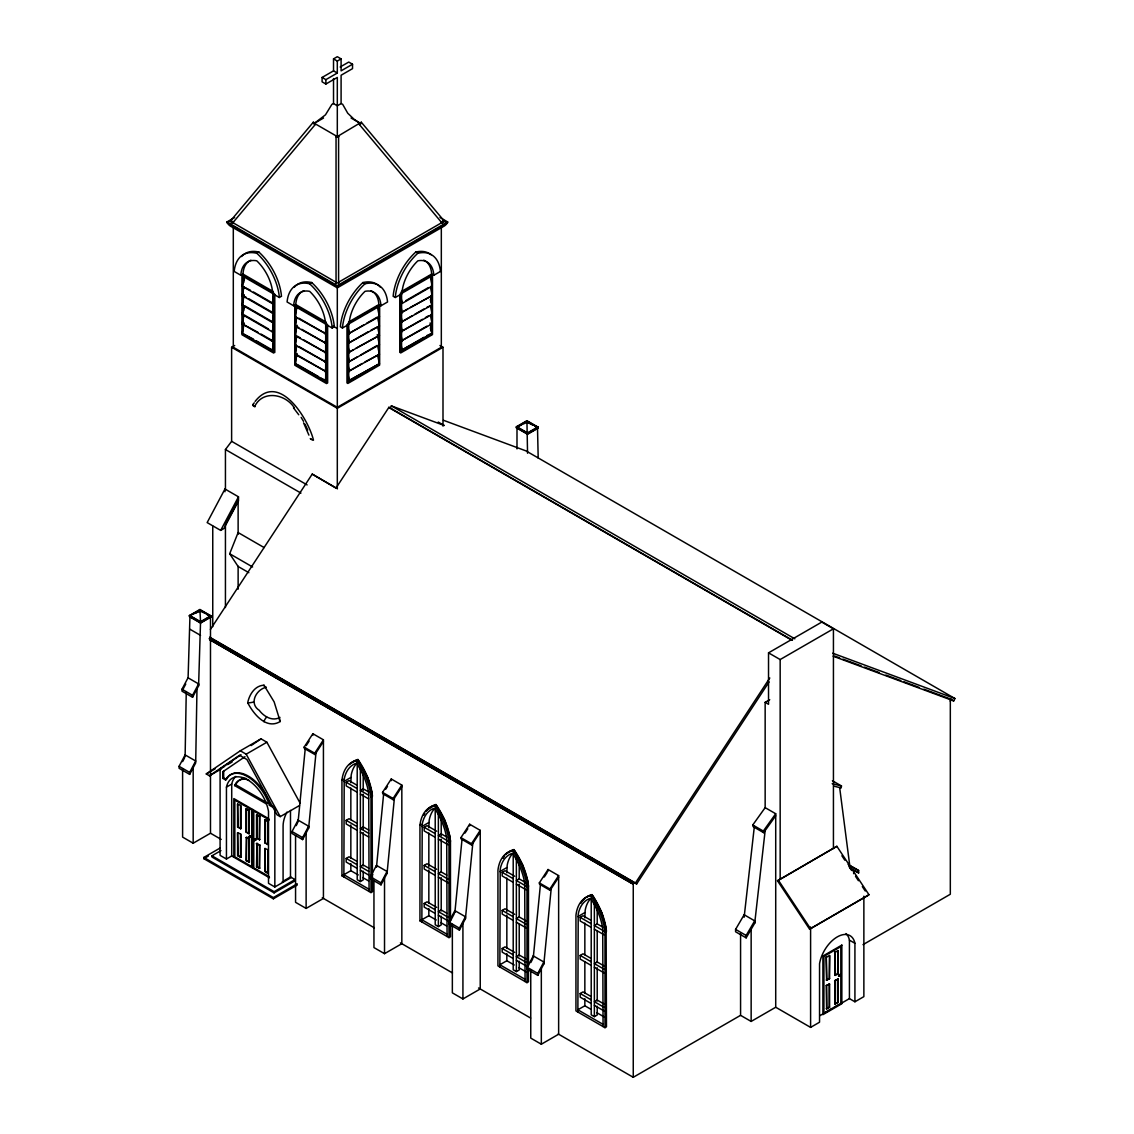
<?xml version="1.0" encoding="UTF-8"?>
<svg xmlns="http://www.w3.org/2000/svg" width="1134" height="1134" viewBox="0 0 1134 1134"><rect width="100%" height="100%" fill="white"/><g stroke="black" fill="none" stroke-linecap="round" stroke-linejoin="round"><path stroke-width="1.5" d="M186.26 691.598L185.111 756.86M196.976 688.905L195.686 762.955L189.662 774.38L179.087 768.271L179.087 766.315L185.111 754.904L195.686 760.999L189.662 772.424L189.662 774.38M188.088 678.019L189.973 615.62L199.91 609.879L210.485 615.975L210.485 833.221L193.177 843.214L182.602 837.105L182.602 768.625M198.592 685.857L198.592 683.901L188.031 677.806L181.993 689.217L181.993 691.173L192.567 697.268L198.592 685.857L200.548 621.716L189.973 615.62M305.244 748.553L298.072 822.065L298.072 820.109L308.632 826.218L308.632 828.174L302.608 839.585L292.033 833.49L292.033 831.534L298.072 820.109M308.632 828.174L315.989 752.905M383.646 793.828L376.46 867.326L376.46 865.384L387.034 871.479L387.034 873.435L381.01 884.846L370.435 878.751L370.435 876.795L376.46 865.384M387.034 873.435L394.391 798.18M462.048 839.089L454.862 912.586L454.862 910.645L465.436 916.74L465.436 918.696L459.412 930.107L448.837 924.012L454.238 913.777M465.436 918.696L472.793 843.441M540.45 884.35L533.264 957.861L533.264 955.905L543.838 962.001L543.838 963.957L537.799 975.382L527.239 969.272L527.239 967.316L533.264 955.905M543.838 963.957L551.195 888.702M754.379 826.218L744.145 917.137L744.145 914.755L754.705 920.851L754.705 923.232L746.144 937.861L735.583 931.765L735.583 929.384L744.145 914.755M754.705 923.232L765.152 830.57M769.065 681.931L636.628 883.981L210.485 637.946L209.421 638.555A4.04 2.325 -60 0 0 209.719 639.619L631.723 883.414M209.421 638.555L632.191 882.649A4.04 2.325 -60 0 0 632.488 883.698L633.254 884.307M343.871 876.922L344.212 779.186A47.43 27.386 60 0 1 355.764 763.423L357.167 764.245A47.43 27.386 60 0 1 368.72 793.332L369.074 891.48M350.845 782.758L351.186 775.16A47.43 27.386 60 0 1 357.905 762.289M421.862 921.956L422.217 824.22A47.43 27.386 60 0 1 433.755 808.457L435.173 809.265A47.43 27.386 60 0 1 446.711 838.366L447.065 936.514M428.836 827.792L429.191 820.194A47.43 27.386 60 0 1 434.52 808.655M499.867 966.99L500.222 869.254A47.43 27.386 60 0 1 511.76 853.491L513.178 854.299A47.43 27.386 60 0 1 524.716 883.4L525.07 981.534M506.841 872.826L507.196 865.228A47.43 27.386 60 0 1 512.525 853.689M577.872 1012.024L578.212 914.288A47.43 27.386 60 0 1 589.765 898.525L591.168 899.333A47.43 27.386 60 0 1 602.721 928.434L603.061 1026.568M584.846 917.86L585.187 910.262A47.43 27.386 60 0 1 590.531 898.723M249.749 835.815C251.776 837.643 248.87 837.445 249.579 835.673M254.484 839.075C256.156 842.846 256.582 837.261 254.271 839.203C255.278 842.505 256.936 838.295 254.299 839.004M832.413 780.745L841.471 785.975L841.159 787.932L833.618 786.089M274.088 298.157L272.203 303.529L242.18 286.193L244.306 275.916M243.711 282.55L244.42 279.12M274.088 307.583L272.203 312.956L242.18 295.62L243.952 287.044M274.088 317.01L272.203 322.368L242.18 305.046L244.306 294.755M274.088 326.436L272.203 331.794L242.18 314.472L243.952 305.897M243.711 310.815L244.42 307.385M274.088 335.862L272.203 341.221L242.18 323.885L243.952 315.323M274.088 345.289L272.203 350.647L242.18 333.311L244.306 323.034M272.203 303.529L273.974 294.953M272.203 312.956L274.329 302.665M272.203 322.368L274.329 312.091M272.203 331.794L274.329 321.517M272.203 341.221L274.329 330.944M272.203 350.647L274.329 340.37M298.852 318.215L325.869 333.821L295.024 316.712L297.151 306.421M296.796 317.563L295.024 326.124L325.869 343.233L301.857 329.37M303.345 339.661L325.869 352.66L295.024 335.551L297.151 325.274M298.852 346.494L325.869 362.086L295.024 344.977L296.796 336.415M296.796 345.827L295.024 354.403L325.869 371.513L295.846 354.177M321.361 378.331L325.869 380.939L295.024 363.83L297.151 353.539M325.047 334.034L326.11 328.888M325.047 343.46L326.11 338.315M325.047 352.887L326.11 347.741M325.047 362.313L326.11 357.167M325.047 371.739L326.11 366.594M325.047 381.152L326.11 376.02M279.545 718.261L279.46 719.665A7.017 4.933 14.4 0 0 280.211 721.522C266.32 729.984 253.435 713.896 247.708 702.754C249.296 694.632 254.824 685.602 263.967 685.205L274.144 701.889L280.211 721.522M279.942 717.397C272.443 721.649 263.811 716.518 259.247 710.323C248.672 703.519 256.199 689.373 266.263 687.261M248.828 572.67L238.126 566.49L229.678 553.746L238.126 532.555L264.123 547.566M792.099 640.341L390.153 408.283L391.372 405.887L444.216 425.491L438.234 422.046M833.15 656.203L953.708 700.925L954.913 698.53L526.02 450.907L443.451 420.275M423.804 815.19L424.825 813.248M182.744 689.741L185.763 684.029M192.567 697.268L192.567 695.326L198.592 683.901M182.602 761.609L184.488 758.036M296.187 825.623L297.434 823.256M302.608 839.585L302.608 837.629L308.632 826.218M370.435 878.751L372.703 874.47M381.01 884.846L381.01 882.89L387.034 871.479M454.862 910.645L448.837 922.055L459.412 928.165L459.412 930.107M459.412 928.165L465.436 916.74M530.755 962.61L532.64 959.038M537.799 975.382L537.799 973.426L543.838 962.001M224.957 489.009L207.153 522.59L220.676 530.4L223.852 528.572L238.494 500.959L238.494 496.82L224.957 489.009L224.957 491.773M220.676 530.4L238.494 496.82M266.348 803.893L234.625 785.579L236.028 782.999A27.726 16.004 60 0 1 248.771 780.008M234.625 785.579L237.304 782.276A27.726 16.004 60 0 1 246.234 778.463M746.144 937.861L746.144 935.479L754.705 920.851M294.372 407.871C285.286 393.626 262.351 389.812 254.583 406.709C252.769 405.093 251.535 405.802 254.257 402.825M255.093 401.422C278.822 371.257 308.32 418.559 313.48 440.219C312.219 440.29 308.788 437.922 311.014 438.801M323.431 741.494L314.926 754.549L304.351 748.44L304.139 747.108L312.871 733.726L323.431 739.822L323.431 898.426L306.123 908.419L295.563 902.324L295.563 835.602M306.251 745.534L309.143 741.097M314.926 754.549L314.713 753.203L323.431 739.822M401.833 786.755L393.328 799.81L382.753 793.701L382.541 792.368L391.258 778.987L401.833 785.082L401.833 943.686L384.525 953.68L373.951 947.585L373.951 880.863M385.588 789.349L387.488 786.457M393.328 799.81L393.101 798.478L401.833 785.082M480.235 832.016L471.73 845.071L461.155 838.962L460.943 837.629L469.66 824.248L480.235 830.357L480.235 988.961L462.927 998.955L452.353 992.845L452.353 924.366M465.011 833.051L467.803 828.77M471.73 845.071L471.503 843.739L480.235 830.357M558.637 877.291L550.118 890.332L539.557 884.236L539.33 882.89L548.062 869.509L558.637 875.618L558.637 1034.222L541.329 1044.216L530.755 1038.106L530.755 969.627M544.277 876.979L547.127 872.613M550.118 890.332L549.905 888.999L558.637 875.618M502.816 858.282L503.978 856.51M580.821 903.316L581.983 901.53M210.414 629.441L312.219 474.111L336.103 487.903L388.948 407.276L792.425 640.228M636.628 883.981L635.423 882.989L769.788 677.976M314.373 123.323L315.238 123.082L313.31 122.217L230.571 220.832L231.308 222.76L232.484 223.157L315.238 124.542L314.373 123.323L325.472 114.832L331.879 104.399L333.524 103.591L337.308 105.788L341.093 103.591L342.638 104.271L347.755 113.244L354.148 119.325L360.258 123.323L359.393 124.542L442.147 223.157L443.862 222.179L444.06 220.832L361.307 122.217L337.308 136.576C332.12 136.59 342.652 136.548 337.308 136.59L314.373 123.323L323.544 118.021M313.31 122.217L313.764 123.875L315.238 124.542M775.713 815.785L763.636 832.682L753.075 826.587L752.763 824.985L765.152 807.649L775.713 813.744L775.713 1007.247L810.597 1027.39L819.542 1022.216L819.542 963.73A25.558 14.756 -60 0 1 837.232 936.925A25.558 14.756 -60 0 1 854.923 943.304L854.923 1001.79L849.423 998.615L840.577 1003.732M763.636 832.682L763.324 831.08L775.713 813.744M225.439 489.76L225.439 449.518L231.62 441.324L231.62 347.273L234.681 345.501M839.486 975.821L839.755 974.871L839.373 975.722M839.684 975.623C840.804 972.263 836.864 977.012 839.259 975.977M427.305 809.86L435.952 804.587L444.599 819.854L449.603 835.304L450.467 841.173L450.467 920.836M583.301 899.928L584.761 898.497M446.753 223.568L447.661 221.938L439.992 217.515M777.513 880.792L836.864 846.304L868.956 894.698L868.148 895.378L809.605 929.185L777.513 880.792L836.864 846.304M809.605 929.185L868.956 894.698M246.546 837.416L246.064 860.678L249.395 862.124L249.395 839.004L246.475 837.317L246.475 860.437L249.395 862.124M350.76 763.395L357.947 759.553L367.912 777.938L372.122 793.233L372.462 891.735L370.988 892.586L341.944 875.817L341.944 780.22A50.151 28.945 60 0 1 356.473 760.404L357.947 759.553A50.151 28.945 60 0 1 372.462 796.139L370.988 796.989L370.988 892.586M506.756 853.463L513.943 849.621L522.59 864.888L527.608 880.338L528.472 886.207L528.472 965.87M221.272 768.937L209.436 775.784L206.26 773.941L240.309 750.793L261.033 738.844L266.887 742.231L300.113 803.17M251.096 745.591L261.033 738.844M209.436 775.784L239.572 755.287L246.914 759.511L277.05 814.822L280.226 816.65L299.461 805.537M235.844 776.393A30.448 17.577 60 0 0 231.719 784.076L231.719 855.972L226.446 859.033L220.095 855.362L220.095 768.965L241.018 754.734M229.252 775.755A34.346 19.831 60 0 1 270.261 804.8L272.968 806.359L272.117 806.841L269.424 805.282A34.346 19.831 60 0 0 247.467 776.577A34.346 19.831 60 0 0 225.524 779.937L222.831 778.378L222.831 771.758L245.001 756.69M442.685 221.116L444.06 220.832M586.363 897.249L591.948 894.655L593.933 897.604L601.913 913.04L606.123 928.335L606.463 1026.823L604.989 1027.688L575.944 1010.918L575.944 915.322A50.151 28.945 60 0 1 590.474 895.506L591.948 894.655A50.151 28.945 60 0 1 606.463 931.241L604.989 932.091L604.989 1027.688M337.308 136.576L337.308 77.424L325.883 84.029L322.099 81.846L322.099 77.452L333.524 70.847L333.524 58.883L337.308 56.7L341.093 58.883L341.093 70.847L352.532 64.241L352.532 68.635L341.093 75.241L341.093 103.591M333.524 58.883L337.308 61.066L341.093 58.883M340.172 67.005L348.748 62.058L352.532 64.241M322.099 77.452L325.883 79.635L337.308 73.03L337.308 61.066M446.796 223.596A10.362 8.462 0 0 1 442.983 226.772L337.308 287.838L231.62 226.814A10.362 8.462 0 0 1 227.821 223.596L226.97 221.938L234.639 217.515M231.563 220.095L226.97 222.746L337.308 286.448L447.661 222.746L443.054 220.095M258.892 252.003L256.766 253.222A44.453 25.657 60 0 1 279.361 297.519M256.78 253.293A44.453 25.657 60 0 0 234.185 271.437L240.862 275.293L242.974 274.074A32.645 18.853 60 0 1 250.912 260.168M281.416 296.272L279.304 297.491L272.684 293.678M309.625 283.741L311.737 282.522M338.584 282.224L442.997 221.938M226.97 221.938L337.308 285.64L447.661 221.938M293.663 305.783A32.645 18.853 60 0 1 309.625 291.339A32.645 18.853 60 0 1 325.571 324.211L332.149 328.01L334.261 326.79M348.492 322.084L378.813 304.592L380.925 305.811L387.544 301.984A44.453 25.657 -60 0 0 364.992 283.798A44.453 25.657 -60 0 0 342.425 328.024L340.356 326.79A44.453 25.657 -60 0 1 362.908 282.564A44.453 25.657 -60 0 1 380.216 287.072M401.337 291.58L431.657 274.074L433.769 275.293L440.389 271.48M349.343 322.58L379.649 305.074L379.649 365.105L347.826 383.476L347.826 323.445M400.671 292.941L432.493 274.57L432.493 334.587L400.671 352.972L400.671 294.698M431.586 276.129L401.578 293.465L401.578 351.398M342.482 328.01L349.088 324.182A32.645 18.853 -60 0 1 365.02 291.339A32.645 18.853 -60 0 1 380.967 305.783M431.189 254.781A44.453 25.657 -60 0 0 415.724 252.074A44.453 25.657 -60 0 0 393.158 296.3L395.327 297.491L401.932 293.678M363.56 325.033L348.549 333.694L379.394 316.584L377.268 306.308M366.566 323.303L377.069 317.237M405.901 300.581L428.411 287.582M400.33 298.044L402.216 303.402L432.238 286.08L430.112 275.789M368.068 331.851L348.549 343.12L379.394 326.011L377.622 317.435M371.073 330.122L379.394 326.011M400.33 307.47L401.393 312.615L407.404 309.143M410.409 307.413L432.238 295.506L430.466 286.93M401.393 312.615L432.238 295.506M353.057 349.938L348.549 352.546L379.394 335.437L377.622 326.861M356.062 348.209L379.394 335.437M400.33 316.896L401.393 322.028L411.911 315.961M414.902 314.231L423.918 309.029M426.908 307.3L432.238 304.918L430.466 296.357M401.393 322.028L432.238 304.918M357.564 356.771L348.549 361.973L379.394 344.864L377.268 334.573M360.555 355.041L377.069 345.501M400.33 326.323L401.393 331.454L422.415 319.32M425.42 317.591L428.411 315.862M401.393 331.454L432.238 314.345L430.466 305.783M362.058 363.589L348.549 371.385L379.394 354.276L377.622 345.714M365.063 361.859L379.394 354.276M400.33 335.735L401.393 340.88L426.908 326.153M401.393 340.88L432.238 323.771L430.466 315.209M400.33 345.161L401.393 350.307L423.918 337.308M426.908 335.579L432.238 333.198L430.112 322.921M379.394 363.702L348.549 380.811L379.394 363.702L377.622 355.14M401.393 350.307L432.238 333.198M348.492 382.115L378.742 364.581L378.742 306.648L348.733 323.97L348.733 381.903M233.306 226.587L233.306 347.273L337.308 407.319L441.324 347.273L441.324 226.587M231.62 347.273L337.308 408.297L442.997 347.273L442.997 426.129M516.991 448.894L516.991 426.823L526.927 421.083M195.374 613.097L198.407 611.354M516.339 427.787L527.551 434.265L538.14 428.156L538.14 427.178L526.927 420.714L516.339 426.823L516.339 427.787L520.875 425.179M200.548 621.716L210.485 615.975M538.196 458.065L537.488 427.178L527.551 432.919L516.991 426.823M200.548 622.084L211.137 615.975L211.137 616.953L200.548 623.062L189.335 616.584L189.335 615.62L199.91 609.511L211.137 615.975L200.236 611.155L189.335 615.62L200.548 622.084L199.91 609.511L199.91 610.857M210.485 616.953L200.548 622.694L189.973 616.584M527.551 433.897L537.488 428.156M206.26 773.941L215.148 768.824M220.095 768.965L224.589 766.371M227.594 764.628L232.087 762.034M240.309 750.793L246.177 754.181L266.887 742.231M222.831 771.758L223.667 771.276L223.667 777.896L226.375 779.455A34.346 19.831 60 0 1 228.175 776.833M222.831 778.378L223.667 777.896M225.524 779.937L226.375 779.455M226.446 859.033L226.446 787.124L231.719 784.076M237.601 804.063L238.027 826.927L240.947 828.614L240.947 805.494L237.601 804.063L237.601 827.168L240.947 828.614M246.064 808.939L249.395 810.385L248.984 833.745L246.064 832.058L246.064 808.939L249.395 810.385M269.424 805.282L270.261 804.8M256.539 814.992L259.87 816.423L259.459 839.784L256.539 838.097L256.539 814.992L259.87 816.423M237.601 832.682L238.027 855.546L240.947 857.233L240.947 834.114L237.601 832.682L237.601 855.787L240.947 857.233M264.987 819.868L268.333 821.314L264.987 819.868L264.987 842.987L268.333 844.433L264.987 842.987M246.064 832.058L249.395 833.49M297.236 885.03L273.365 898.808L203.822 858.665L203.822 857.446L220.237 847.963M203.822 858.665L208.302 856.085M341.944 780.22L343.432 779.37M283.613 880.934L290.488 876.965L295.038 879.587L295.038 880.806L274.102 892.897L211.959 857.02L211.959 855.801L220.932 850.613M343.871 781.51L350.845 777.485M357.21 792.269L346.196 785.905L346.196 782.262L349.031 780.617L357.295 785.394M246.064 837.558L249.395 839.004M256.539 838.097L259.87 839.543M256.922 843.526L256.539 866.73L259.459 868.403L259.87 845.043L256.355 843.809L257.135 843.37M256.539 843.611L259.87 845.043M264.987 848.487L265.413 871.366L267.907 873.293L264.987 871.607L264.987 848.487L268.333 849.933M256.539 866.73L259.87 868.162M357.21 830.357L346.196 823.993L346.196 820.336L349.031 818.705L357.295 823.468M226.446 787.124A30.448 17.577 60 0 1 247.467 779.738A30.448 17.577 60 0 1 268.503 811.42L268.503 883.315L274.839 886.972L291.339 877.461M211.959 855.801L274.102 891.678L295.038 879.587M203.822 857.446L273.365 897.589L297.236 883.811M448.993 937.62L419.949 920.851L419.949 825.254A50.151 28.945 60 0 1 434.464 805.438L435.952 804.587A50.151 28.945 60 0 1 450.467 841.173L448.993 842.023L448.993 937.62L450.467 936.755L450.467 924.366M357.21 868.431L346.196 862.067L346.196 858.424L349.031 856.78L357.295 861.556M419.949 825.254L421.423 824.404M421.862 826.544L428.836 822.519M435.215 837.303L424.187 830.939L424.187 827.296L427.036 825.651L436.675 831.222M341.944 875.817L343.432 874.966M358.259 874.952L350.845 870.685L343.871 874.711L369.074 889.254M357.21 762.473L357.21 879.729L360.371 881.557L363.206 879.913L363.206 871.167M765.152 808.414L765.152 702.329L768.526 704.285L768.526 652.844L821.796 622.084L833.433 628.803L833.433 848.515M768.526 652.844L780.164 659.549L833.433 628.803M435.215 875.391L424.187 869.027L424.187 865.37L427.036 863.739L436.675 869.296M765.152 702.329L769.717 699.692M526.984 982.654L497.939 965.885L497.939 870.288A50.151 28.945 60 0 1 512.469 850.472L513.943 849.621A50.151 28.945 60 0 1 528.472 886.207L526.984 887.057L526.984 982.654L528.472 981.789L528.472 969.4M435.215 913.465L424.187 907.101L424.187 903.444L427.036 901.814L436.675 907.384M499.867 871.578L506.841 867.553M513.206 882.337L502.192 875.972L502.192 872.329L505.027 870.685L514.68 876.256M419.949 920.851L421.423 920M436.25 919.986L428.836 915.719L421.862 919.745L447.065 934.288M435.215 807.507L435.215 924.763L438.376 926.591L441.211 924.947L441.211 916.201M513.206 920.411L502.192 914.061L502.192 910.404L505.027 908.773L514.68 914.33M513.206 958.499L502.192 952.135L502.192 948.478L505.027 946.847L514.68 952.418M632.191 882.649L633.254 882.039L633.254 1077.3L558.197 1033.967M950.32 701.237L951.072 699.763A4.04 2.325 -60 0 0 951.27 699.068M577.872 916.612L584.846 912.586M591.211 927.371L580.197 921.006L580.197 917.363L583.032 915.719L591.296 920.496M514.255 965.02L506.841 960.739L499.867 964.779L525.07 979.322M513.206 852.541L513.206 969.797L516.367 971.611L519.216 969.981L519.216 961.221M591.211 965.445L580.197 959.081L580.197 955.438L583.032 953.793L591.296 958.57M591.211 1003.533L580.197 997.169L580.197 993.512L583.032 991.881L591.296 996.644M590.771 1009.203L584.846 1005.773L577.872 1009.799L603.061 1024.356M591.211 897.575L591.211 1014.831L594.372 1016.645L597.207 1015.015L597.207 1006.255M826.686 957.167L829.606 955.48L829.606 978.599L826.686 980.286L826.261 956.926L826.686 980.286M835.134 952.291L838.054 950.604L838.054 973.723L835.134 975.41L834.709 952.05L835.134 975.41M633.254 1077.3L740.474 1015.398M863.017 944.65L950.32 894.244L950.32 698.969L923.898 689.174M740.573 933.849L740.573 1015.341L751.147 1021.436L775.713 1007.247M826.261 980.045L829.606 978.599M834.709 975.155L838.054 973.723M826.261 985.545L829.606 984.099L829.606 1007.219L826.686 1008.906L826.261 985.545L829.606 984.099M834.709 980.669L838.054 979.223L838.054 1002.343L835.134 1004.029L834.709 980.669L838.054 979.223M826.261 1008.665L829.606 1007.219M834.709 1003.788L838.054 1002.343M819.939 1015.639L831.732 1008.835M834.681 1007.134L837.629 1005.433M854.923 1001.79L863.867 996.63L863.867 896.186M253.548 839.217L253.775 839.089M230.571 220.832L231.931 221.116M249.593 836.594L249.976 837.076M242.18 286.193L250.501 290.304M242.18 295.62L246.007 297.136M242.18 305.046L243.002 304.819M242.18 314.472L243.002 314.246M242.18 323.885L258.013 332.333M295.024 316.712L295.846 316.485M242.18 333.311L253.506 339.165M295.024 335.551L295.846 335.338M295.024 344.977L295.846 344.75M295.024 363.83L295.846 363.603M335.763 282.947L338.868 282.947M359.393 124.542L361.122 123.578L361.307 122.217M838.664 976.091L840.209 974.475L838.735 976.119M249.962 835.687L249.636 836.694M255.221 840.096L254.781 839.67M832.186 783.693L841.471 785.975M431.416 285.853L432.238 286.08M431.416 314.132L432.238 314.345M431.416 323.544L432.238 323.771M378.572 316.358L379.394 316.584M378.572 344.637L379.394 344.864M265.795 687.19L264.576 686.424A7.314 4.224 -60 0 1 263.967 685.205M832.71 653.198L954.913 698.53M834.723 656.09L839.67 657.918M842.973 659.152L861.145 665.885M864.448 667.118L879.304 672.632M885.909 675.084L900.779 680.598M904.081 681.817L918.951 687.332M837.53 979.025L838.239 979.422L837.53 979.025L837.629 1002.102M840.705 974.659L840.974 974.843M851.28 868.828L858.651 872.911L858.651 870.529L850.089 865.781L850.089 868.162L839.656 787.563M333.524 70.847L337.308 73.03M351.072 118.021L360.258 123.323M415.739 252.003L417.851 253.222A44.453 25.657 -60 0 0 395.27 297.519M362.894 282.522L365.006 283.741M231.62 221.938L336.047 282.224A1.8 1.035 0 0 1 336.415 282.054M439.935 345.501L442.997 347.273M236.368 228.359L239.416 230.131M263.896 244.249L266.958 246.021M528.43 421.947L537.488 427.178M528.331 422.5L532.526 424.924M535.333 426.54L538.14 428.156M516.991 427.787L526.048 433.018M242.974 274.074L273.28 291.58M326.124 322.084L295.818 304.592L293.706 305.811L287.086 301.984A44.453 25.657 60 0 1 309.639 283.798A44.453 25.657 60 0 1 332.205 328.024M333.169 326.153L337.308 328.548M250.316 279.375L253.307 281.119M272.231 292.189L241.925 274.683L241.925 334.714L273.748 353.085L273.748 293.054M253.506 292.033L273.025 303.302M950.646 699.154L953.708 700.925M249.012 298.866L271.522 311.864M295.846 325.912L298.852 327.641M244.505 305.684L273.025 322.155M297.349 336.203L300.354 337.932M244.505 315.11L268.517 328.973M391.372 405.887L794.835 638.825M261.018 334.062L271.522 340.129M256.511 340.895L273.025 350.42M297.349 364.468L318.356 376.601M271.763 350.732L274.797 352.476L274.797 294.216M252.811 405.192L255.263 406.61M335.82 488.045L312.219 474.111M231.62 441.324L307.116 484.913M225.439 449.518L300.935 493.092M848.09 864.42L858.651 870.529M854.129 870.288L858.651 872.911M752.763 824.985L763.324 831.08M229.678 553.746L252.613 566.986M846.007 933.566A25.558 14.756 -60 0 1 849.423 940.129L854.923 943.304M838.054 950.604L837.629 973.468M829.606 955.48L829.181 978.359M206.927 614.529L211.137 616.953M735.583 929.384L746.144 935.479M209.592 637.138L635.423 882.989M209.733 639.619L632.488 883.698M189.973 629.257L200.548 635.366M304.139 747.108L314.713 753.203M382.541 792.368L393.101 798.478M460.943 837.629L471.503 843.739M539.33 882.89L549.905 888.999M368.72 791.986L363.206 788.81L360.371 790.455L368.635 795.217M446.725 837.02L441.211 833.844L438.376 835.489L448.015 841.045M526.105 882.847L519.216 878.878L516.367 880.523L526.02 886.079M602.721 927.088L597.207 923.912L594.372 925.542L604.011 931.113M346.196 782.262L357.21 788.626M424.187 827.296L435.215 833.66M502.192 872.329L513.206 878.694M580.197 917.363L591.211 923.728M181.993 689.217L192.567 695.326M360.371 794.098L368.635 798.875M438.376 839.132L448.015 844.702M516.367 884.166L526.02 889.736M594.372 929.2L604.011 934.77M368.72 830.074L363.206 826.884L360.371 828.529L368.635 833.306M446.725 875.108L441.211 871.918L438.376 873.563L448.015 879.134M526.105 920.936L519.216 916.952L516.367 918.597L526.02 924.153M604.096 965.97L597.207 961.986L594.372 963.631L604.011 969.187M346.196 820.336L357.21 826.7M424.187 865.37L435.215 871.734M502.192 910.404L513.206 916.768M580.197 955.438L591.211 961.802M360.371 832.172L368.635 836.949M438.376 877.206L448.015 882.776M516.367 922.24L526.02 927.81M594.372 967.274L604.011 972.844M235.9 784.841L267.624 803.156M368.72 868.148L363.206 864.959L360.371 866.603L368.635 871.38M446.725 913.182L441.211 909.992L438.376 911.637L448.015 917.208M526.105 959.01L519.216 955.026L516.367 956.671L526.02 962.242M604.096 1004.044L597.207 1000.06L594.372 1001.705L604.011 1007.275M346.196 858.424L357.21 864.774M424.187 903.444L435.215 909.808M502.192 948.478L513.206 954.842M580.197 993.512L591.211 999.876M360.371 870.246L368.635 875.023M438.376 915.28L448.015 920.851M516.367 960.314L526.02 965.885M594.372 1005.348L604.011 1010.918M179.087 766.315L189.662 772.424M292.033 831.534L302.608 837.629M370.435 876.795L381.01 882.89M527.239 967.316L537.799 973.426M268.772 818.734L233.831 798.563L233.831 857.191M269.268 819.981L253.761 811.037L253.761 867.751L269.268 876.695M362.696 877.532L368.635 880.948M440.701 922.566L446.626 925.982M518.706 967.586L526.119 971.866M596.697 1012.619L604.11 1016.9M210.485 833.221L221.201 839.415M322.297 897.774L374.376 927.839M400.415 942.878L452.494 972.944M478.534 987.983L530.627 1018.049M282.238 881.728L283.089 882.209L283.089 826.076A21.617 12.474 -60 0 1 286.959 812.1M231.464 855.83L269.481 877.773M249.976 835.914L250.699 837.53L249.452 836.566M388.948 407.276L390.153 408.283M293.479 407.829L298.766 414.775M841.91 855.787L844.816 860.182M848.714 866.05L851.62 870.458M855.518 876.313L858.438 880.721M862.322 886.59L865.242 890.984M778.307 880.112L810.399 928.505M301.148 417.369L303.515 421.338M246.177 754.181L280.226 816.65M304.989 424.13L307.725 430.013M303.558 422.84L308.916 435.13M430.353 299.56L431.062 302.991M430.353 327.839L431.062 331.256M400.444 294.84L402.216 303.402M400.444 304.266L402.216 312.828M400.444 313.693L402.216 322.254M400.444 323.105L402.216 331.681M400.444 332.531L402.216 341.107M400.444 341.958L402.216 350.534M348.308 328.775L349.371 333.92M348.308 338.201L349.371 343.347M348.308 347.628L349.371 352.759M348.308 357.054L349.371 362.185M348.308 366.466L349.371 371.612M348.308 375.893L349.371 381.038M853.661 870.147L853.661 873.676M849.423 940.129L849.423 998.615M835.134 980.91L835.134 1004.029M829.181 983.858L829.181 1006.978M826.686 985.786L826.686 1008.906M810.597 926.946L810.597 1027.39M780.164 659.549L780.164 879.261M751.147 929.327L751.147 1021.436M597.207 908.263L597.207 924.012M597.207 931.014L597.207 962.511M597.207 967.756L597.207 1001.01M594.372 902.891L594.372 1016.645M584.846 923.133L584.846 954.785M584.846 961.816L584.846 993.469M584.846 998.742L584.846 1005.773M548.062 869.509L548.062 871.181M541.329 968.705L541.329 1044.216M527.551 453.231L526.927 420.714L526.927 421.678M519.216 863.229L519.216 878.978M519.216 884.222L519.216 917.477M519.216 924.479L519.216 955.976M516.367 857.857L516.367 971.611M506.841 878.099L506.841 911.509M506.841 915.025L506.841 948.435M506.841 953.708L506.841 960.739M469.66 824.248L469.66 825.921M462.927 923.445L462.927 998.955M441.211 818.195L441.211 835.687M441.211 839.188L441.211 872.443M441.211 877.688L441.211 910.942M438.376 812.823L438.376 926.591M428.836 833.065L428.836 866.475M428.836 869.991L428.836 903.401M428.836 908.674L428.836 915.719M399.82 294.216L399.82 352.476L431.657 334.105L431.657 274.074A32.645 18.853 -60 0 0 423.719 260.168M391.258 778.987L391.258 780.66M384.525 878.184L384.525 953.68M363.206 773.161L363.206 790.653M363.206 794.154L363.206 829.167M363.206 832.654L363.206 865.908M360.371 767.803L360.371 881.557M350.845 788.031L350.845 819.684M350.845 824.957L350.845 858.367M350.845 863.64L350.845 870.685M346.976 324.735L346.976 382.994M338.584 136.562L338.584 282.947M337.308 285.64L337.308 407.319M337.308 408.297L337.308 488.91M336.047 136.562L336.047 282.947M333.524 78.572L333.524 103.591M327.641 324.735L327.641 382.994M325.883 79.635L325.883 84.029M312.871 733.726L312.871 735.399M306.123 832.923L306.123 908.419M290.488 810.413L290.488 876.965M274.839 807.621L274.839 886.972M274.102 891.678L274.102 892.897M273.365 897.589L273.365 898.808M267.907 821.555L267.907 844.674M267.907 850.174L267.907 873.293M265.413 819.627L265.413 842.746M259.459 816.678L259.459 839.784M259.459 845.298L259.459 868.403M256.964 814.736L256.964 837.856M256.964 843.37L256.964 866.475M252.754 809.492L252.754 868.12M248.984 810.626L248.984 833.745M248.984 839.245L248.984 862.364M246.475 808.698L246.475 831.817M240.521 805.735L240.521 828.855M240.521 834.369L240.521 857.474M238.126 534.312L238.126 500.689L225.439 524.603L225.439 607.526M238.126 566.164L238.126 589.17M212.753 526.105L212.753 626.663M193.177 767.704L193.177 843.214M502.957 858.084A50.151 28.945 60 0 1 504.134 856.298M505.452 854.696A50.151 28.945 60 0 1 513.943 849.621M512.469 850.472A50.151 28.945 60 0 1 526.984 887.057M582.139 901.332A50.151 28.945 60 0 1 591.948 894.655M590.474 895.506A50.151 28.945 60 0 1 604.989 932.091M426.129 811.264A50.151 28.945 60 0 1 435.952 804.587M434.464 805.438A50.151 28.945 60 0 1 448.993 842.023M349.442 764.628A50.151 28.945 60 0 1 357.947 759.553M356.473 760.404A50.151 28.945 60 0 1 370.988 796.989M370.875 290.687A32.645 18.853 -60 0 1 378.855 304.564M295.776 304.564A32.645 18.853 60 0 1 303.756 290.687M334.317 326.805A44.453 25.657 60 0 0 311.722 282.564A44.453 25.657 60 0 0 294.401 287.072M281.473 296.3A44.453 25.657 60 0 0 258.878 252.06A44.453 25.657 60 0 0 241.556 256.567M272.727 293.692A32.645 18.853 60 0 0 256.766 260.82A32.645 18.853 60 0 0 240.819 275.264M433.812 275.264A32.645 18.853 -60 0 0 417.836 260.834A32.645 18.853 -60 0 0 401.904 293.692M417.836 253.293A44.453 25.657 -60 0 1 440.446 271.437M441.736 222.675A1.8 1.035 0 0 1 441.268 221.669M233.349 221.669A1.8 1.035 0 0 1 232.895 222.675M247.708 702.754A7.017 2.906 -11.2 0 0 250.104 702.726L252.06 702.4A5.571 2.311 -11.2 0 0 253.406 701.989M263.967 721.748A5.911 3.416 -60 0 1 266.703 717.085M840.365 976.161L841.074 975.651L840.407 976.048M248.318 837.133L249.041 837.828L248.318 837.133M253.477 840.096L254.186 840.804L253.577 839.996M538.14 427.178L527.551 433.287L516.339 426.823L527.239 422.358L538.14 427.178M841.839 945.104L822.901 956.033L822.901 1014.661L841.839 1003.732L841.839 945.104M840.818 946.649L823.922 956.416L823.922 1013.13L840.818 1003.363L840.818 946.649M326.592 323.573L294.769 305.188L294.769 365.219L326.592 383.59L326.592 323.573M272.84 293.578L242.832 276.257L242.832 334.19L272.84 351.512L272.84 293.578M325.699 324.097L295.676 306.761L295.676 364.694L325.699 382.03L325.699 324.097M251.748 809.86L234.837 800.108L234.837 856.822L251.748 866.574L251.748 809.86"/></g></svg>
